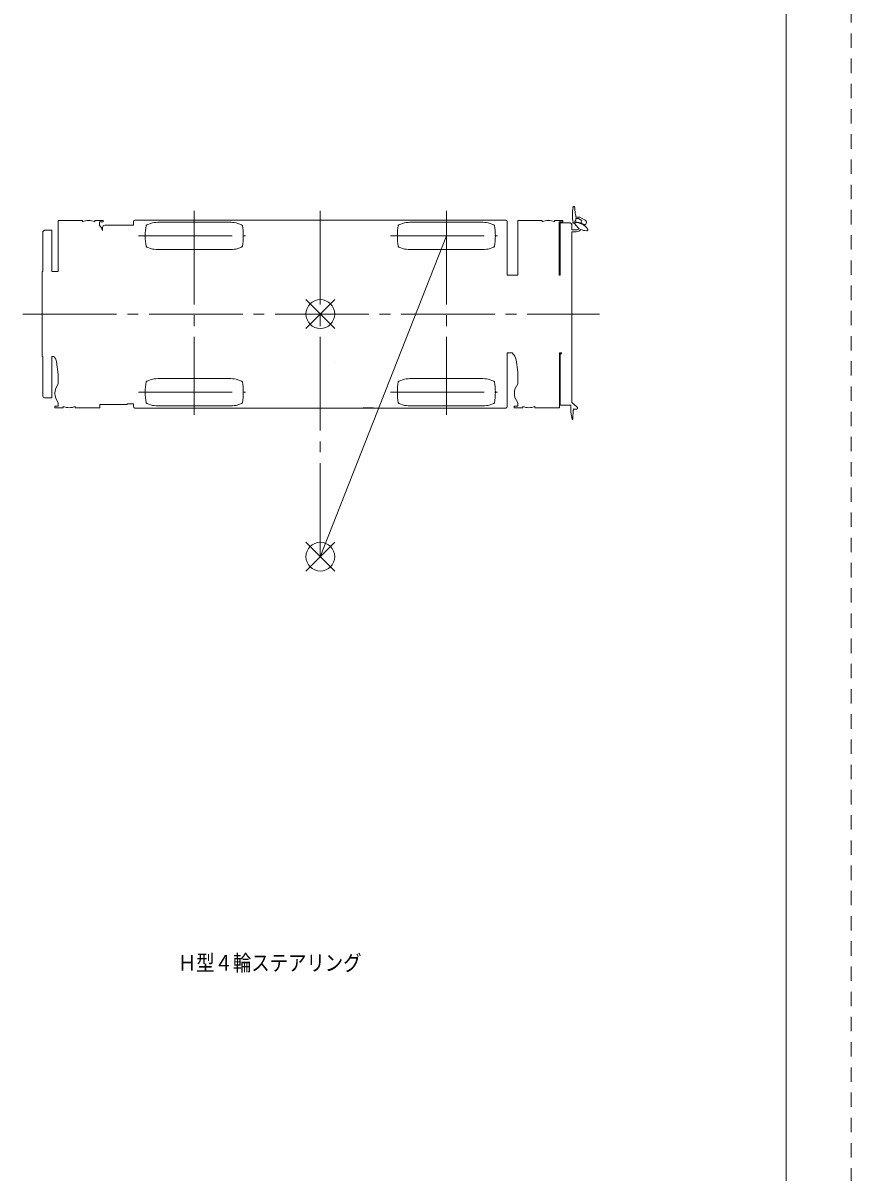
# Model space of a CAD drawing. Units: millimetres on the paper. Extents: x -420 to 420, y -297 to 297.
# Drawn here: x 305.6 to 420.5, y -137.5 to 21.9 of the extents above; entities that cross this region are included whole.
import ezdxf
from ezdxf.enums import TextEntityAlignment as Align

# ---------------------------------------------------------------- set-up
doc = ezdxf.new("R2010")
doc.units = ezdxf.units.MM
doc.linetypes.add('USER1', pattern=[3.5, 2, -1.5])
doc.linetypes.add('USER2', pattern=[17.5, 13, -1.5, 1.5, -1.5])
doc.layers.add('0-0_0', color=7, linetype='Continuous', lineweight=18)
doc.layers.add('0-1_1', color=7, linetype='USER1', lineweight=18)
doc.styles.add('ＭＳ ゴシック', font='')
doc.styles.get('ＭＳ ゴシック').set_extended_font_data('MS Gothic')

msp = doc.modelspace()

# ---------------------------------------------------------------- linework, layer by layer
at = {"layer": '0-0_0', "linetype": 'USER2'}
for p, q in [((329.326, -4.124), (329.326, -32.415)), ((346.826, -4.124), (346.826, -52.124)), ((364.326, -4.124), (364.326, -32.415)), ((321.576, -7.6), (336.436, -7.6)), ((356.576, -7.6), (371.436, -7.6)), ((305.552, -18.45), (385.576, -18.45)), ((321.576, -29.3), (336.436, -29.3)), ((356.576, -29.3), (371.436, -29.3))]:
    msp.add_line(p, q, dxfattribs=at)
at = {"layer": '0-0_0'}
for p, q in [((381.928, -3.545), (382.048, -3.545)), ((382.148, -3.645), (382.148, -3.935)), ((382.148, -3.933), (382.248, -4.745)), ((382.248, -4.745), (382.298, -4.745)), ((382.298, -4.745), (382.298, -5.005)), ((310.443, -5.45), (310.443, -12.55)), ((310.443, -5.45), (313.836, -5.45)), ((313.836, -5.45), (313.836, -5.635)), ((315.516, -5.45), (315.516, -5.635)), ((315.516, -5.45), (316.696, -5.45)), ((316.196, -5.67), (316.196, -6.151)), ((316.196, -5.67), (316.696, -5.67)), ((316.696, -5.67), (316.696, -5.45)), ((316.902, -6.13), (320.883, -6.13)), ((320.883, -5.6), (320.883, -6.13)), ((321.082, -5.4), (337.396, -5.4)), ((322.646, -6.15), (322.746, -6.05)), ((322.745, -6.05), (323.521, -5.769)), ((334.157, -5.71), (324.495, -5.71)), ((335.907, -6.05), (335.131, -5.769)), ((336.007, -6.15), (335.907, -6.05)), ((356.209, -5.397), (337.443, -5.397)), ((356.256, -5.4), (372.57, -5.4)), ((357.646, -6.15), (357.746, -6.05)), ((357.745, -6.05), (358.521, -5.769)), ((369.157, -5.71), (359.495, -5.71)), ((370.907, -6.05), (370.131, -5.769)), ((371.006, -6.15), (370.906, -6.05)), ((372.769, -13.05), (372.769, -5.6)), ((374.243, -5.45), (374.243, -13.05)), ((374.243, -5.45), (377.636, -5.45)), ((377.636, -5.45), (377.636, -5.635)), ((379.316, -5.45), (379.316, -5.635)), ((379.316, -5.45), (380.496, -5.45)), ((379.996, -5.67), (380.496, -5.67)), ((379.996, -5.67), (379.996, -13.05)), ((381.503, -5.8), (380.126, -5.8)), ((380.126, -13.05), (380.126, -5.8)), ((380.496, -5.67), (380.496, -5.45)), ((381.726, -6.764), (381.726, -6.023)), ((381.929, -5.845), (382.048, -5.845)), ((382.247, -5.445), (382.147, -5.596)), ((382.148, -5.596), (382.148, -5.745)), ((382.248, -5.445), (382.298, -5.445)), ((382.298, -5.005), (382.852, -5.005)), ((382.298, -5.185), (382.298, -5.445)), ((382.298, -5.185), (382.664, -5.185)), ((382.664, -5.185), (383.152, -5.467)), ((382.852, -5.005), (383.492, -5.375)), ((383.152, -5.467), (382.985, -5.755)), ((383.2, -5.879), (382.985, -5.755)), ((383.172, -5.979), (383.2, -5.879)), ((383.285, -6.044), (383.357, -5.97)), ((383.573, -6.094), (383.357, -5.97)), ((383.758, -5.774), (383.573, -6.094)), ((308.326, -12.55), (308.326, -7.049)), ((309.526, -6.826), (308.549, -6.826)), ((309.572, -12.55), (309.572, -6.872)), ((316.59, -6.87), (316.59, -6.442)), ((364.326, -7.6), (346.826, -52.124)), ((381.726, -6.764), (382.349, -6.764)), ((381.726, -7.036), (382.349, -7.036)), ((381.726, -30.706), (381.726, -7.036)), ((322.746, -9.149), (322.646, -9.049)), ((323.521, -9.431), (322.746, -9.15)), ((324.521, -9.49), (334.131, -9.49)), ((335.131, -9.431), (335.906, -9.15)), ((335.907, -9.149), (336.007, -9.049)), ((357.746, -9.149), (357.646, -9.049)), ((358.521, -9.431), (357.746, -9.15)), ((359.521, -9.49), (369.131, -9.49)), ((370.131, -9.431), (370.906, -9.15)), ((370.907, -9.149), (371.006, -9.049)), ((308.226, -24.35), (308.226, -12.55)), ((308.226, -12.55), (308.326, -12.55)), ((309.572, -12.55), (310.443, -12.55)), ((374.243, -13.05), (372.769, -13.05)), ((380.126, -13.05), (379.996, -13.05)), ((373.456, -23.85), (372.769, -23.85)), ((372.769, -31.3), (372.769, -23.85)), ((380.326, -23.85), (380.009, -23.85)), ((380.009, -31.45), (380.009, -23.85)), ((380.326, -23.92), (380.326, -23.85)), ((308.326, -24.35), (308.226, -24.35)), ((308.326, -24.35), (308.326, -29.851)), ((309.874, -24.35), (309.572, -24.35)), ((309.572, -24.35), (309.572, -30.028)), ((310.456, -26.836), (310.208, -25.099)), ((374.256, -26.446), (374.013, -24.809)), ((380.126, -31.1), (380.126, -24.02)), ((380.176, -23.97), (380.276, -23.97)), ((310.456, -28.15), (310.456, -26.836)), ((374.256, -28.151), (374.256, -26.446)), ((322.646, -27.85), (322.746, -27.75)), ((322.745, -27.75), (323.521, -27.469)), ((334.157, -27.41), (324.495, -27.41)), ((335.907, -27.75), (335.131, -27.469)), ((336.007, -27.85), (335.907, -27.75)), ((357.646, -27.85), (357.746, -27.75)), ((357.745, -27.75), (358.521, -27.469)), ((369.157, -27.41), (359.495, -27.41)), ((370.907, -27.75), (370.131, -27.469)), ((371.006, -27.85), (370.906, -27.75)), ((309.526, -30.074), (308.549, -30.074)), ((309.956, -31.23), (309.956, -31.45)), ((310.456, -31.23), (309.956, -31.23)), ((311.136, -31.45), (309.956, -31.45)), ((310.456, -31.23), (310.456, -30.75)), ((311.136, -31.45), (311.136, -31.265)), ((312.816, -31.45), (312.816, -31.265)), ((316.209, -31.45), (312.816, -31.45)), ((316.209, -31.45), (316.209, -31)), ((316.209, -31), (320.014, -31)), ((320.014, -30.93), (320.014, -31)), ((320.014, -30.93), (320.883, -30.93)), ((320.883, -30.93), (320.883, -31.3)), ((337.396, -31.5), (321.082, -31.5)), ((322.746, -30.85), (322.646, -30.75)), ((323.521, -31.131), (322.746, -30.85)), ((324.521, -31.19), (334.131, -31.19)), ((335.131, -31.131), (335.906, -30.85)), ((335.907, -30.85), (336.007, -30.75)), ((337.443, -31.503), (356.256, -31.503)), ((352.756, -31.48), (354.216, -31.48)), ((352.786, -31.503), (354.186, -31.503)), ((356.256, -31.5), (356.256, -31.465)), ((372.57, -31.5), (356.256, -31.5)), ((357.746, -30.85), (357.646, -30.75)), ((358.521, -31.131), (357.746, -30.85)), ((359.521, -31.19), (369.131, -31.19)), ((370.131, -31.131), (370.906, -30.85)), ((370.907, -30.85), (371.006, -30.75)), ((373.756, -31.23), (373.756, -31.45)), ((374.256, -31.23), (373.756, -31.23)), ((374.936, -31.45), (373.756, -31.45)), ((374.256, -31.23), (374.256, -30.75)), ((374.936, -31.45), (374.936, -31.265)), ((376.616, -31.45), (376.616, -31.265)), ((380.009, -31.45), (376.616, -31.45)), ((381.503, -31.1), (380.126, -31.1)), ((382.416, -31.332), (381.726, -30.706)), ((381.933, -31.84), (381.872, -32.956)), ((381.933, -31.84), (381.948, -31.817)), ((381.948, -31.817), (381.948, -31.79)), ((381.948, -31.79), (381.963, -31.79)), ((381.993, -31.76), (381.993, -31.601)), ((382.356, -31.647), (382.039, -31.647)), ((381.86, -33.063), (381.84, -33.068))]:
    msp.add_line(p, q, dxfattribs=at)
at = {"layer": '0-0_0', "color": 1}
for p, q in [((344.826, -20.45), (348.826, -16.45)), ((344.826, -16.45), (348.826, -20.45)), ((344.826, -54.124), (348.826, -50.124)), ((344.826, -50.124), (348.826, -54.124))]:
    msp.add_line(p, q, dxfattribs=at)
for centre in [(346.826, -18.45), (346.826, -52.124)]:
    msp.add_circle(centre, 2, dxfattribs=at)
at = {"layer": '0-0_0'}
for centre, radius, start, end in [((387.827, -4.695), 6, 169.92134, 190.07866), ((387.828, -4.695), 6.03, 169.19464, 169.68753), ((381.92, -3.62), 0.025, 169.6975, 270.00437), ((381.929, -3.57), 0.025, 92.94362, 171.04578), ((382.048, -3.645), 0.1, 0, 90), ((314.676, -7.45), 2, 65.15925, 114.82843), ((314.676, -7.45), 2, 16.86304, 40.52695), ((316.906, -6.446), 0.316, 90, 180), ((321.083, -5.6), 0.2, 90, 180), ((331.021, -7.6), 8.5, 170.17788, 189.82191), ((324.521, -14.21), 8.5, 90.17506, 96.75633), ((334.131, -14.21), 8.5, 83.24367, 89.82494), ((327.631, -7.6), 8.5, 350.17809, 9.82212), ((366.021, -7.6), 8.5, 170.17789, 189.82191), ((359.521, -14.21), 8.5, 90.17506, 96.75633), ((369.131, -14.21), 8.5, 83.24367, 89.82494), ((362.631, -7.6), 8.5, 350.17809, 9.82211), ((372.569, -5.6), 0.2, 0, 90), ((378.476, -7.45), 2, 65.15807, 114.82706), ((381.503, -6.023), 0.223, 0, 90), ((381.92, -5.77), 0.025, 89.99563, 190.3025), ((387.828, -4.695), 6.03, 190.31261, 190.79783), ((381.929, -5.82), 0.025, 190.79984, 270.00437), ((382.048, -5.745), 0.1, 270, 0), ((382.462, -5.868), 0.317, 168.01099, 171.19867), ((382.487, -5.835), 0.339, 177.31999, 180.50767), ((382.514, -5.804), 0.367, 185.34913, 188.53682), ((382.439, -5.902), 0.304, 157.62031, 160.808), ((382.543, -5.774), 0.4, 192.13245, 195.32014), ((382.573, -5.746), 0.437, 197.82161, 201.0093), ((382.418, -5.937), 0.3, 146.64422, 149.83191), ((383.766, -5.081), 1.8, 207.13533, 235.54471), ((382.399, -5.973), 0.307, 135.78257, 138.97026), ((382.381, -6.011), 0.323, 125.693, 128.88069), ((382.366, -6.049), 0.347, 116.77883, 119.96651), ((382.353, -6.088), 0.377, 109.15335, 112.34103), ((382.343, -6.128), 0.412, 102.73369, 105.92138), ((382.334, -6.168), 0.449, 97.35099, 100.53867), ((382.328, -6.208), 0.489, 92.82187, 96.00956), ((382.324, -6.249), 0.53, 88.98129, 92.16897), ((382.322, -6.291), 0.571, 85.6922, 88.87989), ((382.424, -6.156), 0.438, 93.53987, 97.66956), ((382.419, -6.204), 0.486, 88.46708, 92.59677), ((382.417, -6.253), 0.534, 84.31307, 88.44276), ((382.419, -6.301), 0.583, 80.84996, 84.97965), ((382.424, -6.349), 0.63, 77.91056, 82.04025), ((382.433, -6.397), 0.675, 75.3725, 79.50219), ((382.446, -6.444), 0.718, 73.14546, 77.27515), ((382.461, -6.49), 0.757, 71.16187, 75.29156), ((382.48, -6.535), 0.794, 69.37035, 73.50004), ((382.503, -6.578), 0.828, 67.73113, 71.86082), ((382.528, -6.62), 0.858, 66.21287, 70.34256), ((382.556, -6.659), 0.884, 64.79036, 68.92005), ((382.587, -6.697), 0.905, 63.44287, 67.57257), ((382.62, -6.732), 0.923, 62.15299, 66.28268), ((382.656, -6.765), 0.936, 60.90565, 65.03534), ((382.695, -6.795), 0.945, 59.6875, 63.8172), ((382.817, -6.866), 0.945, 56.18253, 60.31536), ((382.862, -6.884), 0.936, 54.96361, 59.09644), ((382.909, -6.899), 0.923, 53.71554, 57.84838), ((382.956, -6.91), 0.905, 52.42493, 56.55777), ((383.357, -5.813), 0.459, 67.22854, 72.94177), ((383.004, -6.918), 0.884, 51.07672, 55.20956), ((383.393, -5.731), 0.369, 60.19797, 67.30796), ((383.052, -6.923), 0.858, 49.65344, 53.78628), ((383.33, -5.813), 0.472, 31.74707, 58.56667), ((383.101, -6.924), 0.828, 48.13435, 52.26719), ((383.15, -6.921), 0.794, 46.49419, 50.62703), ((383.198, -6.916), 0.758, 44.70155, 48.83439), ((383.565, -5.692), 0.209, 337.09177, 37.53594), ((308.549, -7.049), 0.223, 90, 180), ((309.526, -6.872), 0.046, 0, 90), ((382.349, -6.264), 0.5, 270, 322.96084), ((382.349, -6.264), 0.772, 270, 325.41136), ((383.766, -5.081), 1.8, 244.25235, 269.81974), ((383.246, -6.906), 0.718, 42.71661, 46.84945), ((383.801, -6.32), 0.563, 265.98148, 269.81546), ((383.293, -6.893), 0.675, 40.48786, 44.6207), ((383.798, -6.37), 0.513, 270.12325, 273.95723), ((383.339, -6.877), 0.63, 37.94759, 42.08043), ((383.792, -6.419), 0.465, 275.13876, 278.97274), ((383.383, -6.858), 0.583, 35.00524, 39.13808), ((383.426, -6.835), 0.534, 31.5381, 35.67094), ((383.782, -6.467), 0.419, 281.29127, 285.12525), ((383.468, -6.809), 0.486, 27.37848, 31.51131), ((383.77, -6.515), 0.377, 288.89177, 292.72574), ((383.507, -6.781), 0.438, 22.29775, 26.43058), ((383.443, -6.935), 0.568, 30.5187, 34.35267), ((383.754, -6.562), 0.341, 298.23393, 302.06791), ((383.484, -6.908), 0.518, 26.45315, 30.28713), ((383.735, -6.608), 0.315, 309.42318, 313.25716), ((383.524, -6.879), 0.47, 21.53723, 25.3712), ((383.713, -6.652), 0.301, 322.10822, 325.9422), ((383.561, -6.846), 0.423, 15.51362, 19.3476), ((383.688, -6.695), 0.302, 335.34344, 339.17742), ((383.597, -6.812), 0.381, 8.07453, 11.90851), ((383.66, -6.736), 0.317, 347.91069, 351.74467), ((383.63, -6.775), 0.344, 358.91887, 2.75285), ((324.521, -0.99), 8.5, 263.24387, 270), ((334.131, -0.99), 8.5, 270, 276.75613), ((359.521, -0.99), 8.5, 263.24387, 270), ((369.131, -0.99), 8.5, 270, 276.75613), ((372.53, -25.03), 1.5, 8.44034, 51.85217), ((380.276, -23.92), 0.05, 270, 0.03497), ((308.723, -25.311), 1.5, 8.13113, 39.84759), ((348.795, -25.135), 0.005, 270.13101, 290.10623), ((380.176, -24.02), 0.05, 90, 179.96503), ((311.976, -29.45), 2, 139.46158, 220.53842), ((331.021, -29.3), 8.5, 170.17788, 189.82191), ((324.521, -35.91), 8.5, 90.17506, 96.75633), ((334.131, -35.91), 8.5, 83.24367, 89.82494), ((327.631, -29.3), 8.5, 350.17809, 9.82212), ((366.021, -29.3), 8.5, 170.17789, 189.82191), ((359.521, -35.91), 8.5, 90.17506, 96.75633), ((369.131, -35.91), 8.5, 83.24367, 89.82494), ((362.631, -29.3), 8.5, 350.17809, 9.82211), ((375.776, -29.45), 2, 139.47537, 220.52463), ((308.549, -29.851), 0.223, 180, 270), ((309.526, -30.028), 0.046, 270, 0), ((311.976, -29.45), 2, 245.16746, 294.83664), ((321.083, -31.3), 0.2, 180, 270), ((324.521, -22.69), 8.5, 263.24387, 270), ((334.131, -22.69), 8.5, 270, 276.75613), ((359.521, -22.69), 8.5, 263.24387, 270), ((369.131, -22.69), 8.5, 270, 276.75613), ((372.569, -31.3), 0.2, 270, 0), ((375.776, -29.45), 2, 245.15807, 294.82706), ((381.503, -30.877), 0.223, 270, 296.48922), ((387.608, -31.49), 6.02, 176.06548, 194.92334), ((381.963, -31.76), 0.03, 270, 0), ((382.039, -31.601), 0.046, 180, 270), ((382.387, -31.49), 0.16, 258.8906, 79.55892), ((381.83, -33.03), 0.04, 194.92156, 285.3088), ((381.849, -33.025), 0.04, 285.3088, 14.92156), ((387.608, -31.49), 5.92, 194.33872, 194.92207)]:
    msp.add_arc(centre, radius, start, end, dxfattribs=at)
at = {"layer": '0-1_1'}
msp.add_line((420.5, 297), (420.5, -297), dxfattribs=at)
msp.add_line((420.5, 297), (420.5, -297), dxfattribs=at)
at = {"layer": '0-1_1', "linetype": 'Continuous'}
msp.add_line((411.5, 284), (411.5, -286), dxfattribs=at)

# ---------------------------------------------------------------- texts
at = {"layer": '0-0_0', "style": 'ＭＳ ゴシック', "width": 0.85}
msp.add_text('Ｈ型４輪ステアリング', height=2.199, dxfattribs=at).set_placement((327.054, -110.258), align=Align.BOTTOM_LEFT)

doc.saveas('drawing.dxf')
